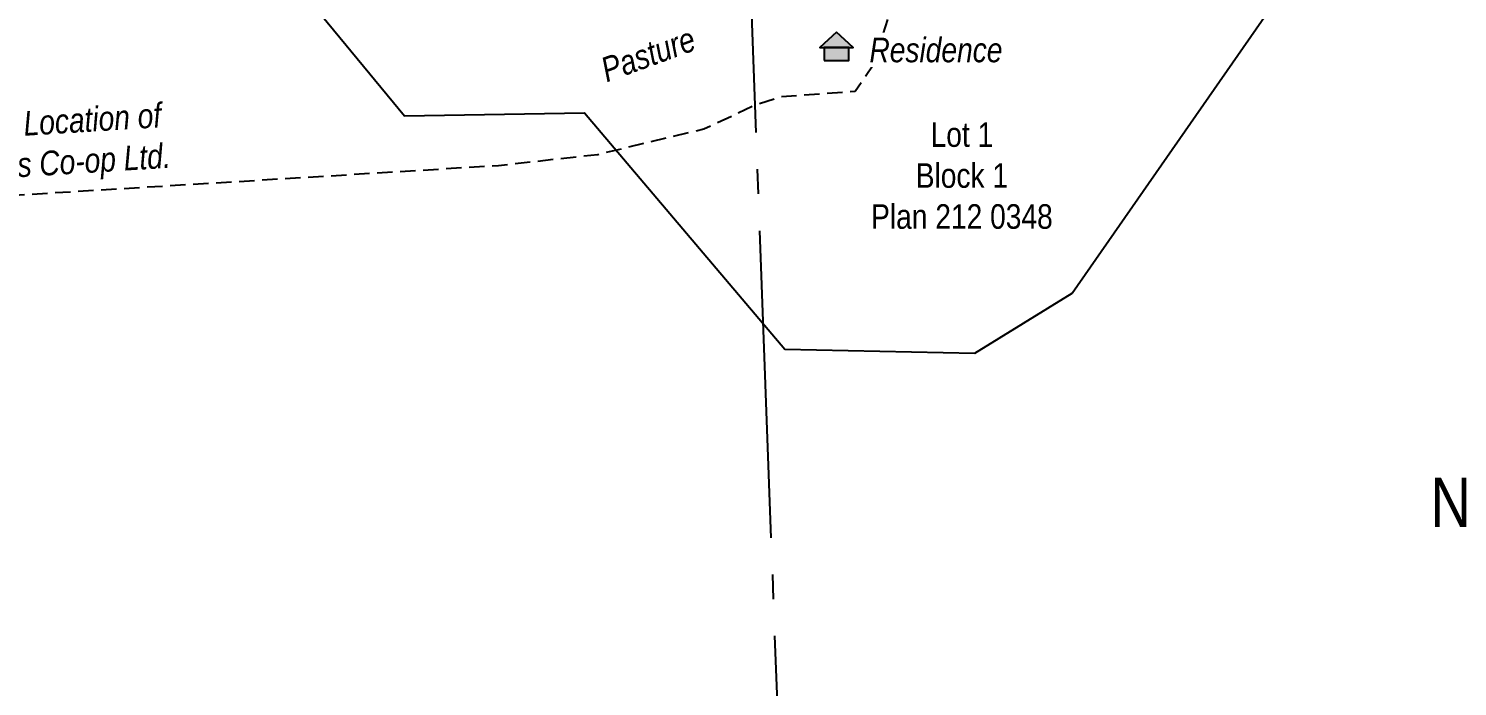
# Model space of a CAD drawing. Extents: x 665644 to 689199, y 5825051 to 5844826.
# Drawn here: x 683909 to 684490, y 5835286 to 5835554 of the extents above; entities that cross this region are included whole.
import ezdxf
from ezdxf.enums import TextEntityAlignment as Align

# ---------------------------------------------------------------- set-up
doc = ezdxf.new("R2010")
doc.units = 0
doc.header["$LTSCALE"] = 5
doc.linetypes.add('foc-QUARTERLINE', pattern=[33, 25, -3, 2, -3])
doc.linetypes.add('UG_PIPE', pattern=[1.875, 1.25, -0.625])
for name, color, linetype in [('AS-PIPE-UG', 44, 'UG_PIPE'), ('AS-PIPE-UG-T', 44, 'Continuous'), ('AS-RESIDENCE', 14, 'Continuous'), ('C-SYMBOL', 7, 'Continuous'), ('L-SECQ', 8, 'foc-QUARTERLINE'), ('L-TITLEDB', 4, 'Continuous'), ('L-TITLEDB-T', 4, 'Continuous')]:
    doc.layers.add(name, color=color, linetype=linetype)
doc.layers.add('T-TEXT', color=48, linetype='Continuous', lineweight=18)
doc.styles.add('175L', font='ARIALN.TTF', dxfattribs={"height": 20})
doc.styles.add('80CG', font='ARIALN.TTF', dxfattribs={"height": 10})
doc.styles.add('80LS', font='ARIALNI.TTF', dxfattribs={"height": 10})

# ---------------------------------------------------------------- blocks, each defined once
blk = doc.blocks.new('res_occ')
for points in [[(0.1, 0.89), (-1.26, -0.37), (1.46, -0.37)], [(-0.9, -1.43), (1.1, -1.43), (1.1, -0.37), (-0.9, -0.37)]]:
    blk.add_hatch(color=14).paths.add_polyline_path(points)
at = {"color": 14}
for points in [[(0.1, 0.89), (-1.26, -0.37), (1.46, -0.37)], [(-0.9, -1.43), (1.1, -1.43), (1.1, -0.37), (-0.9, -0.37)]]:
    blk.add_lwpolyline(points, close=True, dxfattribs=at)

msp = doc.modelspace()

# ---------------------------------------------------------------- linework, layer by layer
at = {"layer": 'AS-PIPE-UG', "flags": 128}
msp.add_lwpolyline([(683395.892, 5835449.575), (683838.389, 5835482.201), (684099.937, 5835498.292), (684140.302, 5835502.77), (684183.512, 5835513.138), (684204.351, 5835522.912), (684204.351, 5835522.912), (684215.101, 5835526.366), (684245.053, 5835528.442), (684252.429, 5835539.268), (684259.554, 5835561.591), (684260.704, 5835576.792), (684258.154, 5835603.53), (684241.657, 5835643.852), (684245.144, 5835702.676), (684271.79, 5835715.247), (684296.906, 5835734.935), (684315.374, 5835757.576), (684336.618, 5835781.109), (684342.085, 5835792.528), (684358.393, 5835850.947), (684367.712, 5835874.654), (684385.078, 5835899.207), (684405.761, 5835915.837), (684420.384, 5835939.558), (684509.727, 5836044.342), (684533.174, 5836127.251), (684540.3, 5836159.809), (684836.741, 5836499.924), (684842.956, 5836511.571), (684832.296, 5836542.649), (684844.192, 5836582.73), (684822.059, 5836606.177)], dxfattribs=at)
at = {"layer": 'L-SECQ', "flags": 128}
msp.add_lwpolyline([(684229.386, 5834852.148), (684199.405, 5835655.416)], dxfattribs=at)
at = {"layer": 'L-TITLEDB', "flags": 128}
for points in [[(684333.396, 5835446.259), (684483.114, 5835661.564)], [(683960.928, 5835640.689), (684061.667, 5835518.419), (684134.948, 5835519.713), (684216.385, 5835423.5), (684293.761, 5835421.883), (684333.396, 5835446.259)]]:
    msp.add_lwpolyline(points, dxfattribs=at)

# ---------------------------------------------------------------- block references
at = {"layer": 'AS-RESIDENCE', "xscale": 4.99999999999999, "yscale": 4.99999999999999, "zscale": 0.1968503937007871}
msp.add_blockref('res_occ', (684236.981, 5835548.085), dxfattribs=at)

# ---------------------------------------------------------------- texts
at = {"layer": 'AS-PIPE-UG-T', "insert": (683819.203, 5835514.843), "char_height": 10, "attachment_point": 1, "rotation": 3.581756, "style": '175L'}
msp.add_mtext_dynamic_manual_height_columns('\\pi19.835;{\\fArial Narrow|b0|i1|c0|p34;Approximate Location of\\P\\pi20.759;G.L.D.C. Gas Co-op Ltd.}', width=164.71119, gutter_width=100, heights=[0], dxfattribs=at)
at = {"layer": 'C-SYMBOL', "color": 3, "style": '175L'}
msp.add_text('N.E.1/4 Sec. 19-42-2-W.5M.', height=20, dxfattribs=at).set_placement((684622.925, 5835345.199), align=Align.BOTTOM_CENTER)
at = {"layer": 'L-TITLEDB-T', "insert": (684288.484, 5835494.092), "char_height": 10.00227, "attachment_point": 5, "style": '80CG'}
msp.add_mtext('\\A1;Lot 1 \\PBlock 1 \\PPlan 212 0348', dxfattribs=at)
at = {"layer": 'T-TEXT', "style": '80LS'}
msp.add_text('Pasture', height=9.9988, rotation=20, dxfattribs=at).set_placement((684160.793, 5835543.492), align=Align.MIDDLE_CENTER)

# ---------------------------------------------------------------- next in the draw order: texts
at = {"layer": 'AS-RESIDENCE', "insert": (684250.86, 5835550.257), "char_height": 10, "attachment_point": 1, "style": '175L', "bg_fill": 3, "box_fill_scale": 1.2, "bg_fill_color": 256, "bg_fill_transparency": 0}
msp.add_mtext_dynamic_manual_height_columns('{\\fArial Narrow|b0|i1|c0|p34;Residence}', width=18.19126, gutter_width=100, heights=[0], dxfattribs=at)

doc.saveas('drawing.dxf')
